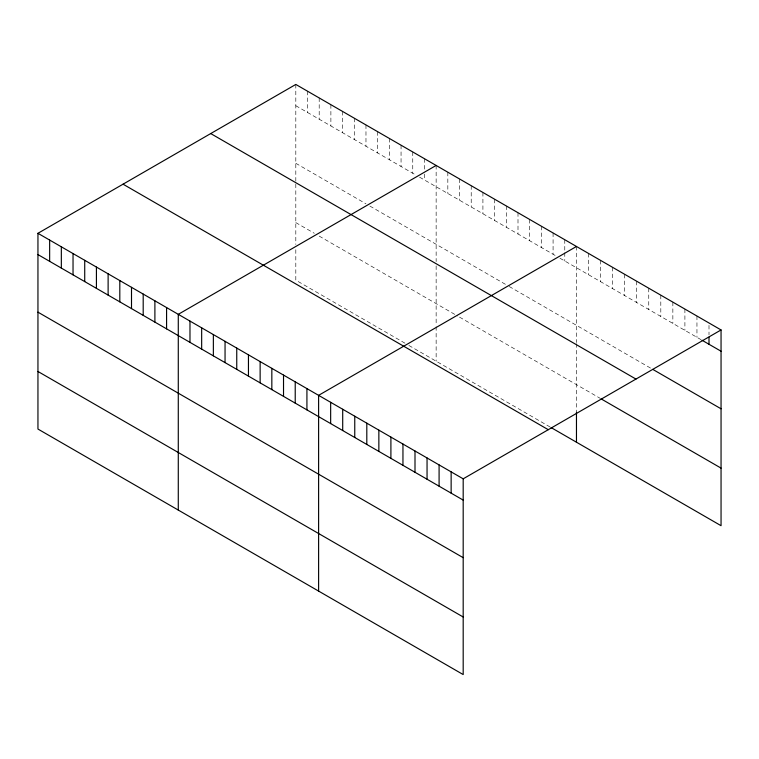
<?xml version="1.0" encoding="UTF-8"?>
<svg xmlns="http://www.w3.org/2000/svg" width="759" height="759" viewBox="0 0 759 759"><rect width="100%" height="100%" fill="white"/><g stroke="black" fill="none" stroke-linecap="round" stroke-linejoin="round"><path stroke-width="0.57" stroke-dasharray="3.79 2.85" d="M295.811 105.71L415.676 174.921M419.575 177.17L556.005 255.935M559.905 258.183L700.965 339.634M295.811 163.289L365.971 203.801M369.87 206.05L506.3 284.815M509.223 286.504L650.767 368.219M295.811 222.605L314.321 233.298M319.197 236.106L457.573 316M459.527 317.129L600.568 398.551M404.955 343.191L295.811 280.175L295.811 249.085M408.854 345.44L550.152 427.023M709.001 325.355L709.001 334.814M696.952 316.038L696.952 337.309M684.903 309.084L684.903 330.355M672.854 302.129L672.854 323.4M660.804 295.166L660.804 316.446M648.755 288.211L648.755 309.492M636.706 281.257L636.706 302.537M624.657 274.303L624.657 295.574M612.617 267.348L612.617 288.619M600.568 260.384L600.568 281.665M588.519 253.43L588.519 274.711M576.47 246.476L576.47 342.584M576.47 343.656L576.47 412.279M564.772 239.721L564.772 251.542M564.772 252.728L564.772 261.001M553.083 232.975L553.083 254.246M541.385 226.22L541.385 247.5M529.687 219.465L529.687 240.745M517.999 212.719L517.999 233.99M506.3 205.964L506.3 227.245M494.612 199.219L494.612 220.489M482.914 192.463L482.914 213.744M471.216 185.708L471.216 206.989M459.527 178.963L459.527 200.234M447.829 172.208L447.829 193.488M436.14 165.453L436.14 261.561M436.14 265.878L436.14 325.497M436.14 326.655L436.14 361.199M424.442 158.707L424.442 169.342M424.442 174.067L424.442 179.978M412.754 151.952L412.754 173.232M401.056 145.206L401.056 166.477M389.358 138.451L389.358 159.732M377.669 131.696L377.669 152.976M365.971 124.95L365.971 146.221M354.282 118.195L354.282 139.476M342.584 111.44L342.584 132.721M330.886 104.695L330.886 125.966M319.197 97.939L319.197 119.22M307.499 91.194L307.499 112.465M295.811 84.439L295.811 244.483"/><path stroke-width="1.14" d="M37.95 233.307L463.189 478.825L463.189 674.561L37.95 429.053L37.95 233.307L295.811 84.439L721.05 329.947L721.05 525.693L551.129 427.583M436.14 165.453L178.28 314.33L178.28 510.067M576.47 246.476L318.609 395.344L318.609 591.09M463.189 478.825L721.05 329.947M701.971 340.212L721.05 351.227M652.778 369.377L721.05 408.797M210.717 133.565L635.957 379.073M601.564 399.139L721.05 468.113M123.043 184.181L548.283 429.698M37.95 254.588L463.189 500.096M37.95 312.158L463.189 557.675M37.95 371.474L463.189 616.991M709.001 337.176L709.001 344.273M576.47 412.279L576.47 442.212M451.14 471.87L451.14 493.141M439.091 464.906L439.091 486.187M427.051 457.952L427.051 479.233M415.002 450.998L415.002 472.278M402.953 444.043L402.953 465.314M390.904 437.089L390.904 458.36M378.855 430.125L378.855 451.406M366.806 423.171L366.806 444.451M354.757 416.217L354.757 437.497M342.707 409.262L342.707 430.533M330.658 402.308L330.658 423.579M306.921 388.599L306.921 409.869M295.223 381.843L295.223 403.124M283.524 375.098L283.524 396.369M271.836 368.343L271.836 389.614M260.138 361.588L260.138 382.868M248.449 354.842L248.449 376.113M236.751 348.087L236.751 369.367M225.053 341.332L225.053 362.612M213.364 334.586L213.364 355.857M201.666 327.831L201.666 349.112M189.978 321.085L189.978 342.356M166.582 307.575L166.582 328.856M154.893 300.83L154.893 322.101M143.195 294.075L143.195 315.355M131.506 287.319L131.506 308.6M119.808 280.574L119.808 301.845M108.12 273.819L108.12 295.099M96.421 267.064L96.421 288.344M84.723 260.318L84.723 281.589M73.035 253.563L73.035 274.843M61.337 246.817L61.337 268.088M49.648 240.062L49.648 261.343"/></g></svg>
